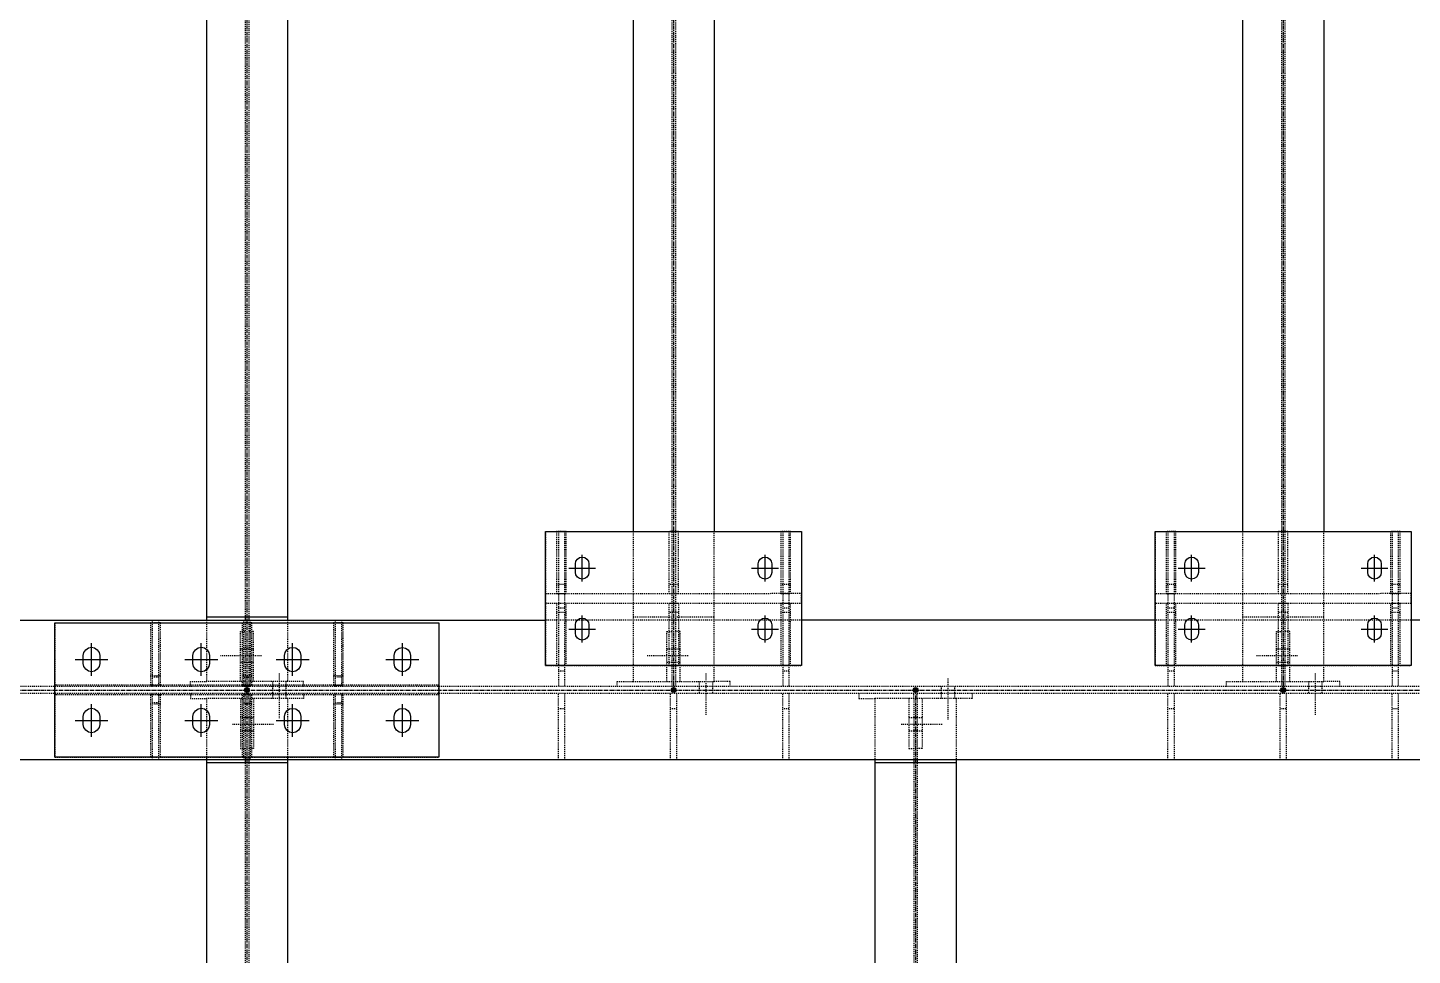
# Model space of a CAD drawing. Header units: millimetres. Extents: x 2102 to 20742, y 12631 to 26594.
# Drawn here: x 13775 to 16047, y 16086 to 17607 of the extents above; entities that cross this region are included whole.
import ezdxf

# ---------------------------------------------------------------- set-up
doc = ezdxf.new("R2010")
doc.units = ezdxf.units.MM
doc.linetypes.add('CENTER', pattern=[12.7, 7.9375, -1.5875, 1.5875, -1.5875])
doc.linetypes.add('DXK_LINE_DOT2', pattern=[3.9198, 1.9599, -1.9599])
for name, color, linetype in [('1', 7, 'Continuous'), ('2', 7, 'Continuous'), ('4', 7, 'Continuous')]:
    doc.layers.add(name, color=color, linetype=linetype)

# ---------------------------------------------------------------- blocks, each defined once
blk = doc.blocks.new('Part-116860372-116563 - 114867')
at = {"layer": '1', "color": 6, "linetype": 'DXK_LINE_DOT2'}
for p, q in [((17591.8, 15518.4), (17066.8, 15518.3)), ((17066.8, 15498.3), (17066.8, 15518.3)), ((17591.8, 15498.4), (17591.8, 15518.4)), ((17591.8, 15498.4), (17066.8, 15498.3))]:
    blk.add_line(p, q, dxfattribs=at)
blk = doc.blocks.new('Part-116860372-116571 - 114867')
at = {"layer": '1', "color": 6, "linetype": 'DXK_LINE_DOT2'}
for p, q in [((17569.3, 15498.4), (17549.3, 15498.4)), ((17549.3, 15498.4), (17549.3, 15370.8)), ((17569.3, 15479.6), (17549.3, 15479.6)), ((17569.3, 15370.8), (17569.3, 15498.4)), ((17549.3, 15370.8), (17569.3, 15370.8))]:
    blk.add_line(p, q, dxfattribs=at)
blk = doc.blocks.new('Part-116860372-116603 - 114867')
at = {"layer": '1', "color": 6, "linetype": 'DXK_LINE_DOT2'}
for p, q in [((17553.1, 15645.9), (17553.1, 15328.3)), ((17553.1, 15645.9), (17565.6, 15645.9)), ((17553.1, 15645.8), (17565.6, 15645.8)), ((17565.6, 15645.9), (17565.6, 15328.3)), ((17565.6, 15489), (17553.1, 15489)), ((17565.6, 15359.5), (17553.1, 15359.5))]:
    blk.add_line(p, q, dxfattribs=at)
blk = doc.blocks.new('Part-116860372-150333 - 114867')
at = {"layer": '1', "color": 6, "linetype": 'DXK_LINE_DOT2'}
for p, q in [((16635.7, 15328.3), (16635.7, 15464)), ((16635.7, 15464), (16648.2, 15464)), ((16648.2, 15464), (16648.2, 15328.3)), ((16648.2, 15347), (16635.7, 15347))]:
    blk.add_line(p, q, dxfattribs=at)
blk = doc.blocks.new('Part-116860372-114981 - 114867')
at = {"layer": '1', "color": 6, "linetype": 'DXK_LINE_DOT2'}
for p, q in [((17591.8, 15464), (17066.8, 15464)), ((18841.8, 15464), (18316.8, 15464)), ((20025.6, 15328.3), (9338.1, 15328.3)), ((20025.6, 15313.4), (9338.1, 15313.4)), ((20184.3, 15177.7), (14135.7, 15177.7))]:
    blk.add_line(p, q, dxfattribs=at)
at = {"layer": '2', "color": 2, "linetype": 'Continuous'}
for p, q in [((9338.1, 15464), (17066.8, 15464)), ((18316.8, 15464), (17591.8, 15464)), ((20025.6, 15464), (18841.8, 15464)), ((20044.3, 15177.7), (9338.1, 15177.7))]:
    blk.add_line(p, q, dxfattribs=at)
at = {"layer": '4', "color": 4, "linetype": 'CENTER'}
blk.add_line((9338.1, 15320.8), (20200.6, 15320.8), dxfattribs=at)
blk = doc.blocks.new('Bolt-116860372-115288 - 114867')
at = {"layer": '1', "color": 1, "linetype": 'DXK_LINE_DOT2'}
for p, q in [((17891.6, 15344.5), (17891.6, 15259.5)), ((17877.9, 15328.3), (17877.9, 15313.4)), ((17877.9, 15313.4), (17877.9, 15303.4)), ((17905.4, 15328.3), (17905.4, 15313.4)), ((17905.4, 15313.4), (17905.4, 15303.4))]:
    blk.add_line(p, q, dxfattribs=at)
blk = doc.blocks.new('Part-116860372-114987 - 114867')
at = {"layer": '4', "linetype": 'Continuous'}
blk.add_hatch(color=4, dxfattribs=at).paths.add_polyline_path([(16454.3, 15315.8, -1), (16454.3, 15325.8, -1)])
at = {"layer": '1', "color": 6, "linetype": 'DXK_LINE_DOT2'}
for p, q in [((16450.8, 18908.3), (16450.8, 15470.2)), ((16457.9, 18908.3), (16457.9, 15470.2)), ((16371.1, 15464), (16371.1, 15338.3)), ((16450.8, 15464), (16450.8, 15338.3)), ((16457.9, 15464), (16457.9, 15338.3)), ((16537.6, 15464), (16537.6, 15338.3)), ((16537.6, 15338.3), (16371.1, 15338.3))]:
    blk.add_line(p, q, dxfattribs=at)
at = {"layer": '2', "color": 2, "linetype": 'Continuous'}
for p, q in [((16371.1, 18914.6), (16371.1, 15464)), ((16537.6, 18914.6), (16537.6, 15464)), ((16537.6, 15470.2), (16371.1, 15470.2)), ((16450.8, 15470.2), (16450.8, 15464)), ((16457.9, 15470.2), (16457.9, 15464))]:
    blk.add_line(p, q, dxfattribs=at)
at = {"layer": '4', "color": 4, "linetype": 'CENTER'}
blk.add_line((16454.3, 19070.8), (16454.3, 15320.8), dxfattribs=at)
at = {"layer": '4', "color": 4, "linetype": 'Continuous'}
blk.add_circle((16454.3, 15320.8), 5, dxfattribs=at)
blk = doc.blocks.new('Part-116860372-114988 - 114867')
at = {"layer": '4', "linetype": 'Continuous'}
blk.add_hatch(color=4, dxfattribs=at).paths.add_polyline_path([(17329.3, 15315.8, -1), (17329.3, 15325.8, -1)])
at = {"layer": '1', "color": 6, "linetype": 'DXK_LINE_DOT2'}
for p, q in [((17325.8, 19054.6), (17325.8, 15338.3)), ((17332.9, 19054.6), (17332.9, 15338.3)), ((17246.1, 15645.8), (17246.1, 15338.3)), ((17412.6, 15338.3), (17412.6, 15645.8)), ((17412.6, 15470.2), (17246.1, 15470.2)), ((17246.1, 15338.3), (17412.6, 15338.3))]:
    blk.add_line(p, q, dxfattribs=at)
at = {"layer": '2', "color": 2, "linetype": 'Continuous'}
for p, q in [((17246.1, 18745.8), (17246.1, 15645.8)), ((17412.6, 18745.8), (17412.6, 15645.8))]:
    blk.add_line(p, q, dxfattribs=at)
at = {"layer": '4', "color": 4, "linetype": 'CENTER'}
blk.add_line((17329.3, 19070.8), (17329.3, 15320.8), dxfattribs=at)
at = {"layer": '4', "color": 4, "linetype": 'Continuous'}
blk.add_circle((17329.3, 15320.8), 5, dxfattribs=at)
blk = doc.blocks.new('Part-116860372-114989 - 114867')
at = {"layer": '4', "linetype": 'Continuous'}
blk.add_hatch(color=4, dxfattribs=at).paths.add_polyline_path([(18579.3, 15315.8, -1), (18579.3, 15325.8, -1)])
at = {"layer": '1', "color": 6, "linetype": 'DXK_LINE_DOT2'}
for p, q in [((18575.8, 19054.6), (18575.8, 15338.3)), ((18582.9, 19054.6), (18582.9, 15338.3)), ((18496.1, 15645.8), (18496.1, 15338.3)), ((18662.6, 15338.3), (18662.6, 15645.8)), ((18662.6, 15470.2), (18496.1, 15470.2)), ((18496.1, 15338.3), (18662.6, 15338.3))]:
    blk.add_line(p, q, dxfattribs=at)
at = {"layer": '2', "color": 2, "linetype": 'Continuous'}
for p, q in [((18496.1, 18745.8), (18496.1, 15645.8)), ((18662.6, 18745.8), (18662.6, 15645.8))]:
    blk.add_line(p, q, dxfattribs=at)
at = {"layer": '4', "color": 4, "linetype": 'CENTER'}
blk.add_line((18579.3, 19070.8), (18579.3, 15320.8), dxfattribs=at)
at = {"layer": '4', "color": 4, "linetype": 'Continuous'}
blk.add_circle((18579.3, 15320.8), 5, dxfattribs=at)
blk = doc.blocks.new('Part-116860372-114996 - 114867')
at = {"layer": '4', "linetype": 'Continuous'}
blk.add_hatch(color=4, dxfattribs=at).paths.add_polyline_path([(17825.6, 15315.8, -1), (17825.6, 15325.8, -1)])
at = {"layer": '1', "color": 6, "linetype": 'DXK_LINE_DOT2'}
for p, q in [((17742.3, 15303.4), (17742.3, 15177.7)), ((17908.8, 15303.4), (17742.3, 15303.4)), ((17822, 15303.4), (17822, 13817.3)), ((17829.1, 15303.4), (17829.1, 15177.7)), ((17908.8, 15303.4), (17908.8, 15177.7)), ((17829.1, 15171.5), (17829.1, 12695.8))]:
    blk.add_line(p, q, dxfattribs=at)
at = {"layer": '2', "color": 2, "linetype": 'Continuous'}
for p, q in [((17742.3, 15177.7), (17742.3, 12689.6)), ((17908.8, 15171.5), (17742.3, 15171.5)), ((17822, 15177.7), (17822, 15171.5)), ((17829.1, 15177.7), (17829.1, 15171.5)), ((17908.8, 15177.7), (17908.8, 12689.6))]:
    blk.add_line(p, q, dxfattribs=at)
at = {"layer": '4', "color": 4, "linetype": 'CENTER'}
blk.add_line((17825.6, 15320.8), (17825.6, 12570.8), dxfattribs=at)
at = {"layer": '4', "color": 4, "linetype": 'Continuous'}
blk.add_circle((17825.6, 15320.8), 5, dxfattribs=at)
blk = doc.blocks.new('Part-116860372-115018 - 114867')
at = {"layer": '4', "linetype": 'Continuous'}
blk.add_hatch(color=4, dxfattribs=at).paths.add_polyline_path([(16454.3, 15315.8, -1), (16454.3, 15325.8, -1)])
at = {"layer": '1', "color": 6, "linetype": 'DXK_LINE_DOT2'}
for p, q in [((16371.1, 15303.4), (16371.1, 15177.7)), ((16537.6, 15303.4), (16371.1, 15303.4)), ((16450.8, 15303.4), (16450.8, 15177.7)), ((16457.9, 15303.4), (16457.9, 15177.7)), ((16537.6, 15303.4), (16537.6, 15177.7)), ((16450.8, 15171.5), (16450.8, 12695.8)), ((16457.9, 15171.5), (16457.9, 12695.8))]:
    blk.add_line(p, q, dxfattribs=at)
at = {"layer": '2', "color": 2, "linetype": 'Continuous'}
for p, q in [((16371.1, 15177.7), (16371.1, 12689.6)), ((16537.6, 15171.5), (16371.1, 15171.5)), ((16450.8, 15177.7), (16450.8, 15171.5)), ((16457.9, 15177.7), (16457.9, 15171.5)), ((16537.6, 15177.7), (16537.6, 12689.6))]:
    blk.add_line(p, q, dxfattribs=at)
at = {"layer": '4', "color": 4, "linetype": 'CENTER'}
blk.add_line((16454.3, 15320.8), (16454.3, 12570.8), dxfattribs=at)
at = {"layer": '4', "color": 4, "linetype": 'Continuous'}
blk.add_circle((16454.3, 15320.8), 5, dxfattribs=at)
blk = doc.blocks.new('Bolt-116860372-115442 - 114867')
at = {"layer": '1', "color": 1, "linetype": 'DXK_LINE_DOT2'}
for p, q in [((18631.6, 15338.3), (18631.6, 15328.3)), ((18645.4, 15354.5), (18645.4, 15269.5)), ((18659.1, 15338.3), (18659.1, 15328.3)), ((18631.6, 15328.3), (18631.6, 15313.4)), ((18659.1, 15328.3), (18659.1, 15313.4))]:
    blk.add_line(p, q, dxfattribs=at)
blk = doc.blocks.new('Part-116860372-150334 - 114867')
at = {"layer": '1', "color": 6, "linetype": 'DXK_LINE_DOT2'}
for p, q in [((16635.7, 15177.7), (16635.7, 15313.4)), ((16648.2, 15313.4), (16648.2, 15177.7)), ((16648.2, 15294.6), (16635.7, 15294.6))]:
    blk.add_line(p, q, dxfattribs=at)
blk = doc.blocks.new('Part-116860372-115207 - 114867')
at = {"layer": '1', "color": 6, "linetype": 'DXK_LINE_DOT2'}
for p, q in [((17709.5, 15313.4), (17709.5, 15303.4)), ((17822, 15303.4), (17822, 15313.4)), ((17709.5, 15303.4), (17742.3, 15303.4)), ((17812, 15303.4), (17812, 15200.9)), ((17812, 15200.9), (17822, 15200.9))]:
    blk.add_line(p, q, dxfattribs=at)
blk = doc.blocks.new('Part-116860372-150330 - 114867')
at = {"layer": '1', "color": 6, "linetype": 'DXK_LINE_DOT2'}
for p, q in [((16260.7, 15328.3), (16260.7, 15464)), ((16260.7, 15464), (16273.2, 15464)), ((16273.2, 15464), (16273.2, 15328.3)), ((16273.2, 15347), (16260.7, 15347))]:
    blk.add_line(p, q, dxfattribs=at)
blk = doc.blocks.new('Part-116860372-115203 - 114867')
at = {"layer": '1', "color": 6, "linetype": 'DXK_LINE_DOT2'}
for p, q in [((16338.3, 15313.4), (16338.3, 15303.4)), ((16450.8, 15303.4), (16450.8, 15313.4)), ((16338.3, 15303.4), (16371.1, 15303.4)), ((16440.8, 15303.4), (16440.8, 15200.9)), ((16440.8, 15200.9), (16450.8, 15200.9))]:
    blk.add_line(p, q, dxfattribs=at)
blk = doc.blocks.new('Bolt-116860372-115281 - 114867')
at = {"layer": '1', "color": 1, "linetype": 'DXK_LINE_DOT2'}
for p, q in [((16506.6, 15338.3), (16506.6, 15328.3)), ((16520.4, 15354.5), (16520.4, 15263.3)), ((16534.1, 15338.3), (16534.1, 15328.3)), ((16506.6, 15328.3), (16506.6, 15313.4)), ((16506.6, 15313.4), (16506.6, 15303.4)), ((16534.1, 15328.3), (16534.1, 15313.4)), ((16534.1, 15313.4), (16534.1, 15303.4))]:
    blk.add_line(p, q, dxfattribs=at)
blk = doc.blocks.new('Part-116860372-116518 - 114867')
at = {"layer": '1', "color": 6, "linetype": 'DXK_LINE_DOT2'}
for p, q in [((16276.8, 15310.8), (16256.8, 15310.8)), ((16256.8, 15310.8), (16256.8, 15183.3)), ((16276.8, 15183.3), (16276.8, 15310.8)), ((16276.8, 15292.1), (16256.8, 15292.1)), ((16256.8, 15183.3), (16276.8, 15183.3))]:
    blk.add_line(p, q, dxfattribs=at)
blk = doc.blocks.new('Part-116860372-115273 - 114867')
at = {"layer": '1', "color": 6, "linetype": 'DXK_LINE_DOT2'}
for p, q in [((18592.9, 15440.8), (18582.9, 15440.8)), ((18592.9, 15338.3), (18592.9, 15440.8)), ((18582.9, 15338.3), (18582.9, 15328.3)), ((18695.4, 15338.3), (18662.6, 15338.3)), ((18695.4, 15328.3), (18695.4, 15338.3))]:
    blk.add_line(p, q, dxfattribs=at)
blk = doc.blocks.new('Part-116860372-115202 - 114867')
at = {"layer": '1', "color": 6, "linetype": 'DXK_LINE_DOT2'}
for p, q in [((16457.9, 15303.4), (16457.9, 15313.4)), ((16570.4, 15313.4), (16570.4, 15303.4)), ((16467.9, 15303.4), (16467.9, 15200.9)), ((16570.4, 15303.4), (16537.6, 15303.4)), ((16467.9, 15200.9), (16457.9, 15200.9))]:
    blk.add_line(p, q, dxfattribs=at)
blk = doc.blocks.new('Bolt-116860372-115204 - 114867')
at = {"layer": '1', "color": 1, "linetype": 'DXK_LINE_DOT2'}
for p, q in [((16424.5, 15250.9), (16509.5, 15250.9)), ((16440.8, 15264.6), (16450.8, 15264.6)), ((16450.8, 15264.6), (16457.9, 15264.6)), ((16457.9, 15264.6), (16467.9, 15264.6)), ((16440.8, 15237.1), (16450.8, 15237.1)), ((16450.8, 15237.1), (16457.9, 15237.1)), ((16457.9, 15237.1), (16467.9, 15237.1))]:
    blk.add_line(p, q, dxfattribs=at)
blk = doc.blocks.new('Part-116860372-115206 - 114867')
at = {"layer": '1', "color": 6, "linetype": 'DXK_LINE_DOT2'}
for p, q in [((17829.1, 15303.4), (17829.1, 15313.4)), ((17941.6, 15313.4), (17941.6, 15303.4)), ((17839.1, 15303.4), (17839.1, 15200.9)), ((17941.6, 15303.4), (17908.8, 15303.4)), ((17839.1, 15200.9), (17829.1, 15200.9))]:
    blk.add_line(p, q, dxfattribs=at)
blk = doc.blocks.new('Bolt-116860372-115208 - 114867')
at = {"layer": '1', "color": 1, "linetype": 'DXK_LINE_DOT2'}
for p, q in [((17795.8, 15250.9), (17880.8, 15250.9)), ((17812, 15264.6), (17822, 15264.6)), ((17822, 15264.6), (17829.1, 15264.6)), ((17829.1, 15264.6), (17839.1, 15264.6)), ((17812, 15237.1), (17822, 15237.1)), ((17822, 15237.1), (17829.1, 15237.1)), ((17829.1, 15237.1), (17839.1, 15237.1))]:
    blk.add_line(p, q, dxfattribs=at)
blk = doc.blocks.new('Part-116860372-116567 - 114867')
at = {"layer": '1', "color": 6, "linetype": 'DXK_LINE_DOT2'}
for p, q in [((17109.3, 15498.3), (17089.3, 15498.3)), ((17089.3, 15498.3), (17089.3, 15370.8)), ((17109.3, 15479.6), (17089.3, 15479.6)), ((17109.3, 15370.8), (17109.3, 15498.3)), ((17089.3, 15370.8), (17109.3, 15370.8))]:
    blk.add_line(p, q, dxfattribs=at)
blk = doc.blocks.new('Part-116860372-116575 - 114867')
at = {"layer": '1', "color": 6, "linetype": 'DXK_LINE_DOT2'}
for p, q in [((18339.3, 15645.8), (18339.3, 15518.4)), ((18359.3, 15645.8), (18339.3, 15645.8)), ((18359.3, 15518.4), (18359.3, 15645.8)), ((18359.3, 15537.1), (18339.3, 15537.1)), ((18339.3, 15518.4), (18359.3, 15518.4))]:
    blk.add_line(p, q, dxfattribs=at)
blk = doc.blocks.new('Part-116860372-116569 - 114867')
at = {"layer": '1', "color": 6, "linetype": 'DXK_LINE_DOT2'}
for p, q in [((17339.3, 15498.3), (17319.3, 15498.3)), ((17319.3, 15498.3), (17319.3, 15370.8)), ((17339.3, 15479.6), (17319.3, 15479.6)), ((17339.3, 15498.3), (17339.3, 15370.8))]:
    blk.add_line(p, q, dxfattribs=at)
at = {"layer": '2', "color": 2, "linetype": 'Continuous'}
for p, q in [((17319.3, 15370.8), (17319.3, 15370.8)), ((17319.3, 15370.8), (17339.3, 15370.8)), ((17339.3, 15370.8), (17339.3, 15370.8))]:
    blk.add_line(p, q, dxfattribs=at)
blk = doc.blocks.new('Part-116860372-115264 - 114867')
at = {"layer": '1', "color": 6, "linetype": 'DXK_LINE_DOT2'}
for p, q in [((16440.8, 15338.3), (16440.8, 15440.8)), ((16440.8, 15440.8), (16450.8, 15440.8)), ((16338.3, 15328.3), (16338.3, 15338.3)), ((16338.3, 15338.3), (16371.1, 15338.3)), ((16450.8, 15338.3), (16450.8, 15328.3))]:
    blk.add_line(p, q, dxfattribs=at)
blk = doc.blocks.new('Part-116860372-115265 - 114867')
at = {"layer": '1', "color": 6, "linetype": 'DXK_LINE_DOT2'}
for p, q in [((16467.9, 15440.8), (16457.9, 15440.8)), ((16467.9, 15338.3), (16467.9, 15440.8)), ((16457.9, 15338.3), (16457.9, 15328.3)), ((16570.4, 15338.3), (16537.6, 15338.3)), ((16570.4, 15328.3), (16570.4, 15338.3))]:
    blk.add_line(p, q, dxfattribs=at)
blk = doc.blocks.new('Bolt-116860372-115266 - 114867')
at = {"layer": '1', "color": 1, "linetype": 'DXK_LINE_DOT2'}
for p, q in [((16484.1, 15390.8), (16399.1, 15390.8)), ((16450.8, 15404.5), (16440.8, 15404.5)), ((16457.9, 15404.5), (16450.8, 15404.5)), ((16467.9, 15404.5), (16457.9, 15404.5)), ((16450.8, 15377), (16440.8, 15377)), ((16457.9, 15377), (16450.8, 15377)), ((16467.9, 15377), (16457.9, 15377))]:
    blk.add_line(p, q, dxfattribs=at)
blk = doc.blocks.new('Part-116860372-115268 - 114867')
at = {"layer": '1', "color": 6, "linetype": 'DXK_LINE_DOT2'}
for p, q in [((17315.8, 15338.3), (17315.8, 15440.8)), ((17315.8, 15440.8), (17325.8, 15440.8)), ((17213.3, 15328.3), (17213.3, 15338.3)), ((17213.3, 15338.3), (17246.1, 15338.3)), ((17325.8, 15338.3), (17325.8, 15328.3))]:
    blk.add_line(p, q, dxfattribs=at)
blk = doc.blocks.new('Part-116860372-115269 - 114867')
at = {"layer": '1', "color": 6, "linetype": 'DXK_LINE_DOT2'}
for p, q in [((17342.9, 15440.8), (17332.9, 15440.8)), ((17342.9, 15338.3), (17342.9, 15440.8)), ((17332.9, 15338.3), (17332.9, 15328.3)), ((17445.4, 15338.3), (17412.6, 15338.3)), ((17445.4, 15328.3), (17445.4, 15338.3))]:
    blk.add_line(p, q, dxfattribs=at)
blk = doc.blocks.new('Bolt-116860372-115270 - 114867')
at = {"layer": '1', "color": 1, "linetype": 'DXK_LINE_DOT2'}
for p, q in [((17359.1, 15390.8), (17274.1, 15390.8)), ((17325.8, 15404.5), (17315.8, 15404.5)), ((17332.9, 15404.5), (17325.8, 15404.5)), ((17342.9, 15404.5), (17332.9, 15404.5)), ((17325.8, 15377), (17315.8, 15377)), ((17332.9, 15377), (17325.8, 15377)), ((17342.9, 15377), (17332.9, 15377))]:
    blk.add_line(p, q, dxfattribs=at)
blk = doc.blocks.new('Part-116860372-115272 - 114867')
at = {"layer": '1', "color": 6, "linetype": 'DXK_LINE_DOT2'}
for p, q in [((18565.8, 15338.3), (18565.8, 15440.8)), ((18565.8, 15440.8), (18575.8, 15440.8)), ((18463.3, 15328.3), (18463.3, 15338.3)), ((18463.3, 15338.3), (18496.1, 15338.3)), ((18575.8, 15338.3), (18575.8, 15328.3))]:
    blk.add_line(p, q, dxfattribs=at)
blk = doc.blocks.new('Bolt-116860372-115274 - 114867')
at = {"layer": '1', "color": 1, "linetype": 'DXK_LINE_DOT2'}
for p, q in [((18609.1, 15390.8), (18524.1, 15390.8)), ((18575.8, 15404.5), (18565.8, 15404.5)), ((18582.9, 15404.5), (18575.8, 15404.5)), ((18592.9, 15404.5), (18582.9, 15404.5)), ((18575.8, 15377), (18565.8, 15377)), ((18582.9, 15377), (18575.8, 15377)), ((18592.9, 15377), (18582.9, 15377))]:
    blk.add_line(p, q, dxfattribs=at)
blk = doc.blocks.new('Part-116860372-116516 - 114867')
at = {"layer": '1', "color": 6, "linetype": 'DXK_LINE_DOT2'}
for p, q in [((16256.8, 15458.3), (16256.8, 15330.8)), ((16276.8, 15458.3), (16256.8, 15458.3)), ((16276.8, 15330.8), (16276.8, 15458.3)), ((16276.8, 15349.6), (16256.8, 15349.6)), ((16256.8, 15330.8), (16276.8, 15330.8))]:
    blk.add_line(p, q, dxfattribs=at)
blk = doc.blocks.new('Bolt-116860372-116582 - 114867')
at = {"layer": '2', "color": 1, "linetype": 'Continuous'}
for p, q in [((18382.1, 15589.3), (18386.6, 15592.3)), ((18386.6, 15592.3), (18391.8, 15593.3)), ((18391.8, 15543.3), (18391.8, 15598.3)), ((18391.8, 15593.3), (18391.8, 15593.3)), ((18391.8, 15593.3), (18397.1, 15592.3)), ((18397.1, 15592.3), (18401.6, 15589.3)), ((18757.1, 15589.3), (18761.6, 15592.2)), ((18761.6, 15592.2), (18766.8, 15593.3)), ((18766.8, 15543.3), (18766.8, 15598.3)), ((18766.8, 15593.3), (18766.8, 15593.3)), ((18766.8, 15593.3), (18772.1, 15592.2)), ((18772.1, 15592.2), (18776.6, 15589.3)), ((18364.3, 15570.8), (18419.3, 15570.8)), ((18378.1, 15579.6), (18379.1, 15584.8)), ((18378.1, 15562.1), (18378.1, 15579.6)), ((18379.1, 15556.8), (18378.1, 15562.1)), ((18379.1, 15584.8), (18382.1, 15589.3)), ((18401.6, 15589.3), (18404.5, 15584.8)), ((18404.5, 15584.8), (18405.6, 15579.6)), ((18405.6, 15562.1), (18404.5, 15556.8)), ((18405.6, 15579.6), (18405.6, 15562.1)), ((18739.3, 15570.8), (18794.3, 15570.8)), ((18753.1, 15579.5), (18754.1, 15584.8)), ((18753.1, 15562), (18753.1, 15579.5)), ((18754.1, 15556.8), (18753.1, 15562)), ((18754.1, 15584.8), (18757.1, 15589.3)), ((18776.6, 15589.3), (18779.5, 15584.8)), ((18779.5, 15584.8), (18780.6, 15579.5)), ((18780.6, 15562), (18779.5, 15556.8)), ((18780.6, 15579.5), (18780.6, 15562)), ((18382.1, 15552.4), (18379.1, 15556.8)), ((18386.6, 15549.4), (18382.1, 15552.4)), ((18391.8, 15548.3), (18386.6, 15549.4)), ((18397.1, 15549.4), (18391.8, 15548.3)), ((18391.8, 15548.3), (18391.8, 15548.3)), ((18401.6, 15552.3), (18397.1, 15549.4)), ((18404.5, 15556.8), (18401.6, 15552.3)), ((18757.1, 15552.3), (18754.1, 15556.8)), ((18761.6, 15549.3), (18757.1, 15552.3)), ((18766.8, 15548.3), (18761.6, 15549.3)), ((18772.1, 15549.3), (18766.8, 15548.3)), ((18766.8, 15548.3), (18766.8, 15548.3)), ((18776.6, 15552.3), (18772.1, 15549.3)), ((18779.5, 15556.8), (18776.6, 15552.3)), ((18378.1, 15454.6), (18379.1, 15459.8)), ((18378.1, 15437.1), (18378.1, 15454.6)), ((18379.1, 15459.8), (18382.1, 15464.3)), ((18382.1, 15464.3), (18386.6, 15467.3)), ((18386.6, 15467.3), (18391.8, 15468.3)), ((18391.8, 15418.3), (18391.8, 15473.3)), ((18391.8, 15468.3), (18391.8, 15468.3)), ((18391.8, 15468.3), (18397.1, 15467.3)), ((18397.1, 15467.3), (18401.5, 15464.3)), ((18401.5, 15464.3), (18404.5, 15459.8)), ((18404.5, 15459.8), (18405.6, 15454.6)), ((18405.6, 15454.6), (18405.6, 15437.1)), ((18753.1, 15454.5), (18754.1, 15459.8)), ((18753.1, 15437), (18753.1, 15454.5)), ((18754.1, 15459.8), (18757.1, 15464.3)), ((18757.1, 15464.3), (18761.6, 15467.2)), ((18761.6, 15467.2), (18766.8, 15468.3)), ((18766.8, 15418.3), (18766.8, 15473.3)), ((18766.8, 15468.3), (18766.8, 15468.3)), ((18766.8, 15468.3), (18772.1, 15467.2)), ((18772.1, 15467.2), (18776.5, 15464.3)), ((18776.5, 15464.3), (18779.5, 15459.8)), ((18779.5, 15459.8), (18780.6, 15454.5)), ((18780.6, 15454.5), (18780.6, 15437)), ((18364.3, 15445.8), (18419.3, 15445.8)), ((18379.1, 15431.8), (18378.1, 15437.1)), ((18382.1, 15427.4), (18379.1, 15431.8)), ((18386.6, 15424.4), (18382.1, 15427.4)), ((18391.8, 15423.3), (18386.6, 15424.4)), ((18397.1, 15424.4), (18391.8, 15423.3)), ((18391.8, 15423.3), (18391.8, 15423.3)), ((18401.5, 15427.3), (18397.1, 15424.4)), ((18404.5, 15431.8), (18401.5, 15427.3)), ((18405.6, 15437.1), (18404.5, 15431.8)), ((18739.3, 15445.8), (18794.3, 15445.8)), ((18754.1, 15431.8), (18753.1, 15437)), ((18757.1, 15427.3), (18754.1, 15431.8)), ((18761.6, 15424.3), (18757.1, 15427.3)), ((18766.8, 15423.3), (18761.6, 15424.3)), ((18772.1, 15424.3), (18766.8, 15423.3)), ((18766.8, 15423.3), (18766.8, 15423.3)), ((18776.5, 15427.3), (18772.1, 15424.3)), ((18779.5, 15431.8), (18776.5, 15427.3)), ((18780.6, 15437), (18779.5, 15431.8))]:
    blk.add_line(p, q, dxfattribs=at)
blk = doc.blocks.new('Part-116860372-116580 - 114867')
at = {"layer": '1', "color": 6, "linetype": 'DXK_LINE_DOT2'}
for p, q in [((18799.3, 15645.9), (18799.3, 15518.4)), ((18819.3, 15645.9), (18799.3, 15645.9)), ((18819.3, 15518.4), (18819.3, 15645.9)), ((18819.3, 15537.2), (18799.3, 15537.2)), ((18799.3, 15518.4), (18819.3, 15518.4))]:
    blk.add_line(p, q, dxfattribs=at)
blk = doc.blocks.new('Part-116860372-116566 - 114867')
at = {"layer": '1', "color": 6, "linetype": 'DXK_LINE_DOT2'}
for p, q in [((17066.8, 15645.8), (17591.8, 15645.9)), ((17066.8, 15645.8), (17066.8, 15370.8)), ((17591.8, 15645.9), (17591.8, 15370.9)), ((17066.8, 15370.8), (17591.8, 15370.9))]:
    blk.add_line(p, q, dxfattribs=at)
blk = doc.blocks.new('Part-116860372-116564 - 114867')
at = {"layer": '2', "color": 2, "linetype": 'Continuous'}
for p, q in [((17066.8, 15645.8), (17591.8, 15645.9)), ((17066.8, 15370.8), (17066.8, 15645.8)), ((17591.8, 15645.9), (17591.8, 15370.9)), ((17591.8, 15370.9), (17066.8, 15370.8))]:
    blk.add_line(p, q, dxfattribs=at)
blk = doc.blocks.new('Part-116860372-116574 - 114867')
at = {"layer": '2', "color": 2, "linetype": 'Continuous'}
for p, q in [((18316.8, 15645.8), (18841.8, 15645.9)), ((18316.8, 15370.8), (18316.8, 15645.8)), ((18841.8, 15645.9), (18841.8, 15370.9)), ((18841.8, 15370.9), (18316.8, 15370.8))]:
    blk.add_line(p, q, dxfattribs=at)
blk = doc.blocks.new('Part-116860372-116606 - 114867')
at = {"layer": '1', "color": 6, "linetype": 'DXK_LINE_DOT2'}
for p, q in [((17093.1, 15645.8), (17093.1, 15328.3)), ((17105.6, 15645.8), (17093.1, 15645.8)), ((17105.6, 15645.8), (17105.6, 15328.3)), ((17105.6, 15489), (17093.1, 15489)), ((17105.6, 15359.5), (17093.1, 15359.5))]:
    blk.add_line(p, q, dxfattribs=at)
blk = doc.blocks.new('Bolt-116860372-115441 - 114867')
at = {"layer": '1', "color": 1, "linetype": 'DXK_LINE_DOT2'}
for p, q in [((17381.6, 15338.3), (17381.6, 15328.3)), ((17395.4, 15354.5), (17395.4, 15269.5)), ((17409.1, 15338.3), (17409.1, 15328.3)), ((17381.6, 15328.3), (17381.6, 15313.4)), ((17409.1, 15328.3), (17409.1, 15313.4))]:
    blk.add_line(p, q, dxfattribs=at)
blk = doc.blocks.new('Part-116860372-116620 - 114867')
at = {"layer": '1', "color": 6, "linetype": 'DXK_LINE_DOT2'}
for p, q in [((18573.1, 15177.7), (18573.1, 15313.4)), ((18585.6, 15313.4), (18585.6, 15177.7)), ((18585.6, 15282.1), (18573.1, 15282.1))]:
    blk.add_line(p, q, dxfattribs=at)
blk = doc.blocks.new('Part-116860372-116568 - 114867')
at = {"layer": '1', "color": 6, "linetype": 'DXK_LINE_DOT2'}
for p, q in [((17319.3, 15645.8), (17319.3, 15518.4)), ((17339.3, 15645.8), (17319.3, 15645.8)), ((17339.3, 15518.4), (17339.3, 15645.8)), ((17339.3, 15537.1), (17319.3, 15537.1)), ((17319.3, 15518.4), (17339.3, 15518.4))]:
    blk.add_line(p, q, dxfattribs=at)
blk = doc.blocks.new('Bolt-116860372-116572 - 114867')
at = {"layer": '2', "color": 1, "linetype": 'Continuous'}
for p, q in [((17132.1, 15589.3), (17136.6, 15592.3)), ((17136.6, 15592.3), (17141.8, 15593.3)), ((17141.8, 15543.3), (17141.8, 15598.3)), ((17141.8, 15593.3), (17141.8, 15593.3)), ((17141.8, 15593.3), (17147.1, 15592.3)), ((17147.1, 15592.3), (17151.6, 15589.3)), ((17507.1, 15589.3), (17511.6, 15592.2)), ((17511.6, 15592.2), (17516.8, 15593.3)), ((17516.8, 15543.3), (17516.8, 15598.3)), ((17516.8, 15593.3), (17516.8, 15593.3)), ((17516.8, 15593.3), (17522.1, 15592.2)), ((17522.1, 15592.2), (17526.6, 15589.3)), ((17114.3, 15570.8), (17169.3, 15570.8)), ((17128.1, 15579.6), (17129.1, 15584.8)), ((17128.1, 15562.1), (17128.1, 15579.6)), ((17129.1, 15556.8), (17128.1, 15562.1)), ((17129.1, 15584.8), (17132.1, 15589.3)), ((17151.6, 15589.3), (17154.5, 15584.8)), ((17154.5, 15584.8), (17155.6, 15579.6)), ((17155.6, 15562.1), (17154.5, 15556.8)), ((17155.6, 15579.6), (17155.6, 15562.1)), ((17489.3, 15570.8), (17544.3, 15570.8)), ((17503.1, 15579.5), (17504.1, 15584.8)), ((17503.1, 15562), (17503.1, 15579.5)), ((17504.1, 15556.8), (17503.1, 15562)), ((17504.1, 15584.8), (17507.1, 15589.3)), ((17526.6, 15589.3), (17529.5, 15584.8)), ((17529.5, 15584.8), (17530.6, 15579.5)), ((17530.6, 15562), (17529.5, 15556.8)), ((17530.6, 15579.5), (17530.6, 15562)), ((17132.1, 15552.4), (17129.1, 15556.8)), ((17136.6, 15549.4), (17132.1, 15552.4)), ((17141.8, 15548.3), (17136.6, 15549.4)), ((17147.1, 15549.4), (17141.8, 15548.3)), ((17141.8, 15548.3), (17141.8, 15548.3)), ((17151.6, 15552.3), (17147.1, 15549.4)), ((17154.5, 15556.8), (17151.6, 15552.3)), ((17507.1, 15552.3), (17504.1, 15556.8)), ((17511.6, 15549.3), (17507.1, 15552.3)), ((17516.8, 15548.3), (17511.6, 15549.3)), ((17522.1, 15549.3), (17516.8, 15548.3)), ((17516.8, 15548.3), (17516.8, 15548.3)), ((17526.6, 15552.3), (17522.1, 15549.3)), ((17529.5, 15556.8), (17526.6, 15552.3)), ((17128.1, 15454.6), (17129.1, 15459.8)), ((17128.1, 15437.1), (17128.1, 15454.6)), ((17129.1, 15459.8), (17132.1, 15464.3)), ((17132.1, 15464.3), (17136.6, 15467.3)), ((17136.6, 15467.3), (17141.8, 15468.3)), ((17141.8, 15418.3), (17141.8, 15473.3)), ((17141.8, 15468.3), (17141.8, 15468.3)), ((17141.8, 15468.3), (17147.1, 15467.3)), ((17147.1, 15467.3), (17151.5, 15464.3)), ((17151.5, 15464.3), (17154.5, 15459.8)), ((17154.5, 15459.8), (17155.6, 15454.6)), ((17155.6, 15454.6), (17155.6, 15437.1)), ((17503.1, 15454.5), (17504.1, 15459.8)), ((17503.1, 15437), (17503.1, 15454.5)), ((17504.1, 15459.8), (17507.1, 15464.3)), ((17507.1, 15464.3), (17511.6, 15467.2)), ((17511.6, 15467.2), (17516.8, 15468.3)), ((17516.8, 15418.3), (17516.8, 15473.3)), ((17516.8, 15468.3), (17516.8, 15468.3)), ((17516.8, 15468.3), (17522.1, 15467.2)), ((17522.1, 15467.2), (17526.5, 15464.3)), ((17526.5, 15464.3), (17529.5, 15459.8)), ((17529.5, 15459.8), (17530.6, 15454.5)), ((17530.6, 15454.5), (17530.6, 15437)), ((17114.3, 15445.8), (17169.3, 15445.8)), ((17129.1, 15431.8), (17128.1, 15437.1)), ((17132.1, 15427.4), (17129.1, 15431.8)), ((17136.6, 15424.4), (17132.1, 15427.4)), ((17141.8, 15423.3), (17136.6, 15424.4)), ((17147.1, 15424.4), (17141.8, 15423.3)), ((17141.8, 15423.3), (17141.8, 15423.3)), ((17151.5, 15427.3), (17147.1, 15424.4)), ((17154.5, 15431.8), (17151.5, 15427.3)), ((17155.6, 15437.1), (17154.5, 15431.8)), ((17489.3, 15445.8), (17544.3, 15445.8)), ((17504.1, 15431.8), (17503.1, 15437)), ((17507.1, 15427.3), (17504.1, 15431.8)), ((17511.6, 15424.3), (17507.1, 15427.3)), ((17516.8, 15423.3), (17511.6, 15424.3)), ((17522.1, 15424.3), (17516.8, 15423.3)), ((17516.8, 15423.3), (17516.8, 15423.3)), ((17526.5, 15427.3), (17522.1, 15424.3)), ((17529.5, 15431.8), (17526.5, 15427.3)), ((17530.6, 15437), (17529.5, 15431.8))]:
    blk.add_line(p, q, dxfattribs=at)
blk = doc.blocks.new('Part-116860372-150335 - 114867')
at = {"layer": '1', "color": 6, "linetype": 'DXK_LINE_DOT2'}
for p, q in [((16448.2, 15177.7), (16448.2, 15313.4)), ((16448.2, 15313.4), (16460.7, 15313.4)), ((16460.7, 15313.4), (16460.7, 15177.7)), ((16448.2, 15294.6), (16460.7, 15294.6)), ((16460.7, 15177.7), (16448.2, 15177.7))]:
    blk.add_line(p, q, dxfattribs=at)
blk = doc.blocks.new('Part-116860372-116577 - 114867')
at = {"layer": '1', "color": 6, "linetype": 'DXK_LINE_DOT2'}
for p, q in [((18359.3, 15498.3), (18339.3, 15498.3)), ((18339.3, 15498.3), (18339.3, 15370.8)), ((18359.3, 15479.6), (18339.3, 15479.6)), ((18359.3, 15370.8), (18359.3, 15498.3)), ((18339.3, 15370.8), (18359.3, 15370.8))]:
    blk.add_line(p, q, dxfattribs=at)
blk = doc.blocks.new('Part-116860372-116581 - 114867')
at = {"layer": '1', "color": 6, "linetype": 'DXK_LINE_DOT2'}
for p, q in [((18819.3, 15498.4), (18799.3, 15498.4)), ((18799.3, 15498.4), (18799.3, 15370.8)), ((18819.3, 15479.6), (18799.3, 15479.6)), ((18819.3, 15370.8), (18819.3, 15498.4)), ((18799.3, 15370.8), (18819.3, 15370.8))]:
    blk.add_line(p, q, dxfattribs=at)
blk = doc.blocks.new('Part-116860372-116565 - 114867')
at = {"layer": '1', "color": 6, "linetype": 'DXK_LINE_DOT2'}
for p, q in [((17089.3, 15645.8), (17089.3, 15518.4)), ((17109.3, 15645.8), (17089.3, 15645.8)), ((17109.3, 15518.4), (17109.3, 15645.8)), ((17109.3, 15537.1), (17089.3, 15537.1)), ((17089.3, 15518.4), (17109.3, 15518.4))]:
    blk.add_line(p, q, dxfattribs=at)
blk = doc.blocks.new('Part-116860372-116573 - 114867')
at = {"layer": '1', "color": 6, "linetype": 'DXK_LINE_DOT2'}
for p, q in [((18841.8, 15518.4), (18316.8, 15518.3)), ((18316.8, 15498.3), (18316.8, 15518.3)), ((18841.8, 15498.4), (18841.8, 15518.4)), ((18841.8, 15498.4), (18316.8, 15498.3))]:
    blk.add_line(p, q, dxfattribs=at)
blk = doc.blocks.new('Part-116860372-116605 - 114867')
at = {"layer": '1', "color": 6, "linetype": 'DXK_LINE_DOT2'}
for p, q in [((17323.1, 15177.7), (17323.1, 15313.4)), ((17335.6, 15313.4), (17335.6, 15177.7)), ((17335.6, 15282.1), (17323.1, 15282.1))]:
    blk.add_line(p, q, dxfattribs=at)
blk = doc.blocks.new('Part-116860372-116514 - 114867')
at = {"layer": '1', "color": 6, "linetype": 'DXK_LINE_DOT2'}
for p, q in [((16848.1, 15330.9), (16060.6, 15330.8)), ((16060.6, 15310.8), (16060.6, 15330.8)), ((16848.1, 15310.9), (16060.6, 15310.8)), ((16848.1, 15310.9), (16848.1, 15330.9))]:
    blk.add_line(p, q, dxfattribs=at)
blk = doc.blocks.new('Part-116860372-116515 - 114867')
at = {"layer": '2', "color": 2, "linetype": 'Continuous'}
for p, q in [((16060.6, 15183.3), (16060.6, 15458.3)), ((16060.6, 15458.3), (16848.1, 15458.3)), ((16848.1, 15458.3), (16848.1, 15183.3)), ((16848.1, 15183.3), (16060.6, 15183.3))]:
    blk.add_line(p, q, dxfattribs=at)
blk = doc.blocks.new('Part-116860372-116517 - 114867')
at = {"layer": '1', "color": 6, "linetype": 'DXK_LINE_DOT2'}
for p, q in [((16060.6, 15458.3), (16060.6, 15183.3)), ((16060.6, 15458.3), (16848.1, 15458.3)), ((16848.1, 15458.3), (16848.1, 15183.3)), ((16060.6, 15183.3), (16848.1, 15183.3))]:
    blk.add_line(p, q, dxfattribs=at)
blk = doc.blocks.new('Part-116860372-116519 - 114867')
at = {"layer": '1', "color": 6, "linetype": 'DXK_LINE_DOT2'}
for p, q in [((16444.3, 15458.3), (16444.3, 15330.8)), ((16464.3, 15458.3), (16444.3, 15458.3)), ((16464.3, 15330.8), (16464.3, 15458.3)), ((16464.3, 15349.6), (16444.3, 15349.6)), ((16444.3, 15330.8), (16464.3, 15330.8))]:
    blk.add_line(p, q, dxfattribs=at)
blk = doc.blocks.new('Part-116860372-116520 - 114867')
at = {"layer": '1', "color": 6, "linetype": 'DXK_LINE_DOT2'}
for p, q in [((16464.3, 15310.8), (16444.3, 15310.8)), ((16444.3, 15310.8), (16444.3, 15183.3)), ((16464.3, 15183.3), (16464.3, 15310.8)), ((16464.3, 15292.1), (16444.3, 15292.1)), ((16444.3, 15183.3), (16464.3, 15183.3))]:
    blk.add_line(p, q, dxfattribs=at)
blk = doc.blocks.new('Part-116860372-116521 - 114867')
at = {"layer": '1', "color": 6, "linetype": 'DXK_LINE_DOT2'}
for p, q in [((16631.8, 15458.3), (16631.8, 15330.8)), ((16651.8, 15458.3), (16631.8, 15458.3)), ((16651.8, 15330.8), (16651.8, 15458.3)), ((16651.8, 15349.6), (16631.8, 15349.6)), ((16631.8, 15330.8), (16651.8, 15330.8))]:
    blk.add_line(p, q, dxfattribs=at)
blk = doc.blocks.new('Part-116860372-116522 - 114867')
at = {"layer": '1', "color": 6, "linetype": 'DXK_LINE_DOT2'}
for p, q in [((16651.8, 15310.8), (16631.8, 15310.8)), ((16631.8, 15310.8), (16631.8, 15183.3)), ((16651.8, 15183.3), (16651.8, 15310.8)), ((16651.8, 15292.1), (16631.8, 15292.1)), ((16631.8, 15183.3), (16651.8, 15183.3))]:
    blk.add_line(p, q, dxfattribs=at)
blk = doc.blocks.new('Bolt-116860372-116523 - 114867')
at = {"layer": '2', "color": 1, "linetype": 'Continuous'}
for p, q in [((16118.7, 15391.5), (16120, 15398)), ((16118.7, 15375.3), (16118.7, 15391.5)), ((16120, 15398), (16123.6, 15403.4)), ((16123.6, 15403.4), (16129.1, 15407.1)), ((16129.1, 15407.1), (16135.6, 15408.4)), ((16135.6, 15349.6), (16135.6, 15417.1)), ((16135.6, 15408.4), (16135.6, 15408.4)), ((16135.6, 15408.4), (16142, 15407.1)), ((16142, 15407.1), (16147.5, 15403.4)), ((16147.5, 15403.4), (16151.2, 15398)), ((16151.2, 15398), (16152.4, 15391.5)), ((16152.4, 15391.5), (16152.4, 15375.2)), ((16343.7, 15391.5), (16345, 15397.9)), ((16343.7, 15375.2), (16343.7, 15391.5)), ((16345, 15397.9), (16348.6, 15403.4)), ((16348.6, 15403.4), (16354.1, 15407.1)), ((16354.1, 15407.1), (16360.6, 15408.4)), ((16360.6, 15349.6), (16360.6, 15417.1)), ((16360.6, 15408.4), (16360.6, 15408.4)), ((16360.6, 15408.4), (16367, 15407.1)), ((16367, 15407.1), (16372.5, 15403.4)), ((16372.5, 15403.4), (16376.2, 15397.9)), ((16376.2, 15397.9), (16377.4, 15391.5)), ((16377.4, 15391.5), (16377.4, 15375.2)), ((16531.2, 15391.5), (16532.5, 15397.9)), ((16531.2, 15375.2), (16531.2, 15391.5)), ((16532.5, 15397.9), (16536.1, 15403.4)), ((16536.1, 15403.4), (16541.6, 15407.1)), ((16541.6, 15407.1), (16548.1, 15408.3)), ((16548.1, 15349.6), (16548.1, 15417.1)), ((16548.1, 15408.3), (16548.1, 15408.3)), ((16548.1, 15408.3), (16554.5, 15407.1)), ((16554.5, 15407.1), (16560, 15403.4)), ((16560, 15403.4), (16563.7, 15397.9)), ((16563.7, 15397.9), (16564.9, 15391.5)), ((16564.9, 15391.5), (16564.9, 15375.2)), ((16756.2, 15391.5), (16757.5, 15397.9)), ((16756.2, 15375.2), (16756.2, 15391.5)), ((16757.5, 15397.9), (16761.1, 15403.4)), ((16761.1, 15403.4), (16766.6, 15407)), ((16766.6, 15407), (16773.1, 15408.3)), ((16773.1, 15349.6), (16773.1, 15417.1)), ((16773.1, 15408.3), (16773.1, 15408.3)), ((16773.1, 15408.3), (16779.5, 15407)), ((16779.5, 15407), (16785, 15403.4)), ((16785, 15403.4), (16788.7, 15397.9)), ((16788.7, 15397.9), (16789.9, 15391.5)), ((16789.9, 15391.5), (16789.9, 15375.2)), ((16101.8, 15383.4), (16169.3, 15383.4)), ((16120, 15368.8), (16118.7, 15375.3)), ((16123.6, 15363.3), (16120, 15368.8)), ((16129.1, 15359.7), (16123.6, 15363.3)), ((16147.5, 15363.3), (16142, 15359.7)), ((16151.2, 15368.8), (16147.5, 15363.3)), ((16152.4, 15375.2), (16151.2, 15368.8)), ((16326.8, 15383.4), (16394.3, 15383.4)), ((16345, 15368.8), (16343.7, 15375.2)), ((16348.6, 15363.3), (16345, 15368.8)), ((16354.1, 15359.6), (16348.6, 15363.3)), ((16372.5, 15363.3), (16367, 15359.6)), ((16376.2, 15368.8), (16372.5, 15363.3)), ((16377.4, 15375.2), (16376.2, 15368.8)), ((16514.3, 15383.3), (16581.8, 15383.3)), ((16532.5, 15368.8), (16531.2, 15375.2)), ((16536.1, 15363.3), (16532.5, 15368.8)), ((16541.6, 15359.6), (16536.1, 15363.3)), ((16560, 15363.3), (16554.5, 15359.6)), ((16563.7, 15368.8), (16560, 15363.3)), ((16564.9, 15375.2), (16563.7, 15368.8)), ((16739.3, 15383.3), (16806.8, 15383.3)), ((16757.5, 15368.7), (16756.2, 15375.2)), ((16761.1, 15363.3), (16757.5, 15368.7)), ((16766.6, 15359.6), (16761.1, 15363.3)), ((16785, 15363.3), (16779.5, 15359.6)), ((16788.7, 15368.7), (16785, 15363.3)), ((16789.9, 15375.2), (16788.7, 15368.7)), ((16135.6, 15358.4), (16129.1, 15359.7)), ((16142, 15359.7), (16135.6, 15358.4)), ((16135.6, 15358.4), (16135.6, 15358.4)), ((16360.6, 15358.4), (16354.1, 15359.6)), ((16367, 15359.6), (16360.6, 15358.4)), ((16360.6, 15358.4), (16360.6, 15358.4)), ((16548.1, 15358.3), (16541.6, 15359.6)), ((16554.5, 15359.6), (16548.1, 15358.3)), ((16548.1, 15358.3), (16548.1, 15358.3)), ((16773.1, 15358.3), (16766.6, 15359.6)), ((16779.5, 15359.6), (16773.1, 15358.3)), ((16773.1, 15358.3), (16773.1, 15358.3)), ((16120, 15273), (16123.6, 15278.4)), ((16123.6, 15278.4), (16129.1, 15282.1)), ((16129.1, 15282.1), (16135.6, 15283.4)), ((16135.6, 15224.6), (16135.6, 15292.1)), ((16135.6, 15283.4), (16135.6, 15283.4)), ((16135.6, 15283.4), (16142, 15282.1)), ((16142, 15282.1), (16147.5, 15278.4)), ((16147.5, 15278.4), (16151.2, 15273)), ((16345, 15272.9), (16348.6, 15278.4)), ((16348.6, 15278.4), (16354.1, 15282.1)), ((16354.1, 15282.1), (16360.6, 15283.4)), ((16360.6, 15224.6), (16360.6, 15292.1)), ((16360.6, 15283.4), (16360.6, 15283.4)), ((16360.6, 15283.4), (16367, 15282.1)), ((16367, 15282.1), (16372.5, 15278.4)), ((16372.5, 15278.4), (16376.2, 15272.9)), ((16532.5, 15272.9), (16536.1, 15278.4)), ((16536.1, 15278.4), (16541.6, 15282.1)), ((16541.6, 15282.1), (16548.1, 15283.3)), ((16548.1, 15224.6), (16548.1, 15292.1)), ((16548.1, 15283.3), (16548.1, 15283.3)), ((16548.1, 15283.3), (16554.5, 15282.1)), ((16554.5, 15282.1), (16560, 15278.4)), ((16560, 15278.4), (16563.7, 15272.9)), ((16757.5, 15272.9), (16761.1, 15278.4)), ((16761.1, 15278.4), (16766.6, 15282)), ((16766.6, 15282), (16773.1, 15283.3)), ((16773.1, 15224.6), (16773.1, 15292.1)), ((16773.1, 15283.3), (16773.1, 15283.3)), ((16773.1, 15283.3), (16779.5, 15282)), ((16779.5, 15282), (16785, 15278.4)), ((16785, 15278.4), (16788.7, 15272.9)), ((16101.8, 15258.4), (16169.3, 15258.4)), ((16118.7, 15266.5), (16120, 15273)), ((16118.7, 15250.3), (16118.7, 15266.5)), ((16120, 15243.8), (16118.7, 15250.3)), ((16151.2, 15273), (16152.4, 15266.5)), ((16152.4, 15250.2), (16151.2, 15243.8)), ((16152.4, 15266.5), (16152.4, 15250.2)), ((16326.8, 15258.4), (16394.3, 15258.4)), ((16343.7, 15266.5), (16345, 15272.9)), ((16343.7, 15250.2), (16343.7, 15266.5)), ((16345, 15243.8), (16343.7, 15250.2)), ((16376.2, 15272.9), (16377.4, 15266.5)), ((16377.4, 15250.2), (16376.2, 15243.8)), ((16377.4, 15266.5), (16377.4, 15250.2)), ((16514.3, 15258.3), (16581.8, 15258.3)), ((16531.2, 15266.5), (16532.5, 15272.9)), ((16531.2, 15250.2), (16531.2, 15266.5)), ((16532.5, 15243.8), (16531.2, 15250.2)), ((16563.7, 15272.9), (16564.9, 15266.5)), ((16564.9, 15250.2), (16563.7, 15243.8)), ((16564.9, 15266.5), (16564.9, 15250.2)), ((16739.3, 15258.3), (16806.8, 15258.3)), ((16756.2, 15266.5), (16757.5, 15272.9)), ((16756.2, 15250.2), (16756.2, 15266.5)), ((16757.5, 15243.7), (16756.2, 15250.2)), ((16788.7, 15272.9), (16789.9, 15266.5)), ((16789.9, 15250.2), (16788.7, 15243.7)), ((16789.9, 15266.5), (16789.9, 15250.2)), ((16123.6, 15238.3), (16120, 15243.8)), ((16129.1, 15234.7), (16123.6, 15238.3)), ((16135.6, 15233.4), (16129.1, 15234.7)), ((16142, 15234.7), (16135.6, 15233.4)), ((16135.6, 15233.4), (16135.6, 15233.4)), ((16147.5, 15238.3), (16142, 15234.7)), ((16151.2, 15243.8), (16147.5, 15238.3)), ((16348.6, 15238.3), (16345, 15243.8)), ((16354.1, 15234.6), (16348.6, 15238.3)), ((16360.6, 15233.4), (16354.1, 15234.6)), ((16367, 15234.6), (16360.6, 15233.4)), ((16360.6, 15233.4), (16360.6, 15233.4)), ((16372.5, 15238.3), (16367, 15234.6)), ((16376.2, 15243.8), (16372.5, 15238.3)), ((16536.1, 15238.3), (16532.5, 15243.8)), ((16541.6, 15234.6), (16536.1, 15238.3)), ((16548.1, 15233.3), (16541.6, 15234.6)), ((16554.5, 15234.6), (16548.1, 15233.3)), ((16548.1, 15233.3), (16548.1, 15233.3)), ((16560, 15238.3), (16554.5, 15234.6)), ((16563.7, 15243.8), (16560, 15238.3)), ((16761.1, 15238.3), (16757.5, 15243.7)), ((16766.6, 15234.6), (16761.1, 15238.3)), ((16773.1, 15233.3), (16766.6, 15234.6)), ((16779.5, 15234.6), (16773.1, 15233.3)), ((16773.1, 15233.3), (16773.1, 15233.3)), ((16785, 15238.3), (16779.5, 15234.6)), ((16788.7, 15243.7), (16785, 15238.3))]:
    blk.add_line(p, q, dxfattribs=at)
blk = doc.blocks.new('Part-116860372-116570 - 114867')
at = {"layer": '1', "color": 6, "linetype": 'DXK_LINE_DOT2'}
for p, q in [((17549.3, 15645.9), (17549.3, 15518.4)), ((17569.3, 15645.9), (17549.3, 15645.9)), ((17569.3, 15518.4), (17569.3, 15645.9)), ((17569.3, 15537.2), (17549.3, 15537.2)), ((17549.3, 15518.4), (17569.3, 15518.4))]:
    blk.add_line(p, q, dxfattribs=at)
blk = doc.blocks.new('Part-116860372-116576 - 114867')
at = {"layer": '1', "color": 6, "linetype": 'DXK_LINE_DOT2'}
for p, q in [((18316.8, 15645.8), (18841.8, 15645.9)), ((18316.8, 15645.8), (18316.8, 15370.8)), ((18841.8, 15645.9), (18841.8, 15370.9)), ((18316.8, 15370.8), (18841.8, 15370.9))]:
    blk.add_line(p, q, dxfattribs=at)
blk = doc.blocks.new('Part-116860372-116578 - 114867')
at = {"layer": '1', "color": 6, "linetype": 'DXK_LINE_DOT2'}
for p, q in [((18569.3, 15645.8), (18569.3, 15518.4)), ((18589.3, 15645.8), (18569.3, 15645.8)), ((18589.3, 15518.4), (18589.3, 15645.8)), ((18589.3, 15537.1), (18569.3, 15537.1)), ((18569.3, 15518.4), (18589.3, 15518.4))]:
    blk.add_line(p, q, dxfattribs=at)
blk = doc.blocks.new('Part-116860372-116579 - 114867')
at = {"layer": '1', "color": 6, "linetype": 'DXK_LINE_DOT2'}
for p, q in [((18589.3, 15498.3), (18569.3, 15498.3)), ((18569.3, 15498.3), (18569.3, 15370.8)), ((18589.3, 15479.6), (18569.3, 15479.6)), ((18589.3, 15498.3), (18589.3, 15370.8))]:
    blk.add_line(p, q, dxfattribs=at)
at = {"layer": '2', "color": 2, "linetype": 'Continuous'}
for p, q in [((18569.3, 15370.8), (18569.3, 15370.8)), ((18569.3, 15370.8), (18589.3, 15370.8)), ((18589.3, 15370.8), (18589.3, 15370.8))]:
    blk.add_line(p, q, dxfattribs=at)
blk = doc.blocks.new('Part-116860372-116604 - 114867')
at = {"layer": '1', "color": 6, "linetype": 'DXK_LINE_DOT2'}
for p, q in [((17553.1, 15177.7), (17553.1, 15313.4)), ((17565.6, 15313.4), (17565.6, 15177.7)), ((17565.6, 15282.1), (17553.1, 15282.1))]:
    blk.add_line(p, q, dxfattribs=at)
blk = doc.blocks.new('Part-116860372-116607 - 114867')
at = {"layer": '1', "color": 6, "linetype": 'DXK_LINE_DOT2'}
for p, q in [((17093.1, 15177.7), (17093.1, 15313.4)), ((17105.6, 15313.4), (17105.6, 15177.7)), ((17105.6, 15282.1), (17093.1, 15282.1))]:
    blk.add_line(p, q, dxfattribs=at)
blk = doc.blocks.new('Part-116860372-116618 - 114867')
at = {"layer": '1', "color": 6, "linetype": 'DXK_LINE_DOT2'}
for p, q in [((18803.1, 15645.9), (18803.1, 15328.3)), ((18803.1, 15645.9), (18815.6, 15645.9)), ((18803.1, 15645.8), (18815.6, 15645.8)), ((18815.6, 15645.9), (18815.6, 15328.3)), ((18815.6, 15489), (18803.1, 15489)), ((18815.6, 15359.5), (18803.1, 15359.5))]:
    blk.add_line(p, q, dxfattribs=at)
blk = doc.blocks.new('Part-116860372-116619 - 114867')
at = {"layer": '1', "color": 6, "linetype": 'DXK_LINE_DOT2'}
for p, q in [((18803.1, 15177.7), (18803.1, 15313.4)), ((18815.6, 15313.4), (18815.6, 15177.7)), ((18815.6, 15282.1), (18803.1, 15282.1))]:
    blk.add_line(p, q, dxfattribs=at)
blk = doc.blocks.new('Part-116860372-116621 - 114867')
at = {"layer": '1', "color": 6, "linetype": 'DXK_LINE_DOT2'}
for p, q in [((18343.1, 15645.8), (18343.1, 15328.3)), ((18355.6, 15645.8), (18343.1, 15645.8)), ((18355.6, 15645.8), (18355.6, 15328.3)), ((18355.6, 15489), (18343.1, 15489)), ((18355.6, 15359.5), (18343.1, 15359.5))]:
    blk.add_line(p, q, dxfattribs=at)
blk = doc.blocks.new('Part-116860372-116622 - 114867')
at = {"layer": '1', "color": 6, "linetype": 'DXK_LINE_DOT2'}
for p, q in [((18343.1, 15177.7), (18343.1, 15313.4)), ((18355.6, 15313.4), (18355.6, 15177.7)), ((18355.6, 15282.1), (18343.1, 15282.1))]:
    blk.add_line(p, q, dxfattribs=at)
blk = doc.blocks.new('Part-116860372-150336 - 114867')
at = {"layer": '1', "color": 6, "linetype": 'DXK_LINE_DOT2'}
for p, q in [((16448.2, 15328.3), (16448.2, 15463.9)), ((16448.2, 15463.9), (16460.7, 15463.9)), ((16460.7, 15463.9), (16460.7, 15328.3)), ((16448.2, 15347), (16460.7, 15347)), ((16460.7, 15328.3), (16448.2, 15328.3))]:
    blk.add_line(p, q, dxfattribs=at)
blk = doc.blocks.new('Part-116860372-150331 - 114867')
at = {"layer": '1', "color": 6, "linetype": 'DXK_LINE_DOT2'}
for p, q in [((16260.7, 15177.7), (16260.7, 15313.4)), ((16273.2, 15313.4), (16273.2, 15177.7)), ((16273.2, 15294.6), (16260.7, 15294.6))]:
    blk.add_line(p, q, dxfattribs=at)

msp = doc.modelspace()

# ---------------------------------------------------------------- block references
at = {"xscale": 0.8, "yscale": 0.8, "zscale": 0.8}
for name in ['Part-116860372-114987 - 114867', 'Part-116860372-114988 - 114867', 'Part-116860372-114989 - 114867', 'Part-116860372-116566 - 114867', 'Part-116860372-116564 - 114867', 'Part-116860372-116565 - 114867', 'Part-116860372-116606 - 114867', 'Part-116860372-116568 - 114867', 'Part-116860372-116570 - 114867', 'Part-116860372-116603 - 114867', 'Part-116860372-116574 - 114867', 'Part-116860372-116576 - 114867', 'Part-116860372-116575 - 114867', 'Part-116860372-116621 - 114867', 'Part-116860372-116578 - 114867', 'Part-116860372-116580 - 114867', 'Part-116860372-116618 - 114867', 'Bolt-116860372-116572 - 114867', 'Bolt-116860372-116582 - 114867', 'Part-116860372-116563 - 114867', 'Part-116860372-116573 - 114867', 'Part-116860372-116567 - 114867', 'Part-116860372-116569 - 114867', 'Part-116860372-116571 - 114867', 'Part-116860372-116577 - 114867', 'Part-116860372-116579 - 114867', 'Part-116860372-116581 - 114867', 'Part-116860372-114981 - 114867', 'Part-116860372-116515 - 114867', 'Part-116860372-116517 - 114867', 'Part-116860372-116516 - 114867', 'Part-116860372-150330 - 114867', 'Part-116860372-116519 - 114867', 'Part-116860372-150336 - 114867', 'Part-116860372-116521 - 114867', 'Part-116860372-150333 - 114867', 'Part-116860372-115264 - 114867', 'Part-116860372-115265 - 114867', 'Part-116860372-115268 - 114867', 'Part-116860372-115269 - 114867', 'Part-116860372-115272 - 114867', 'Part-116860372-115273 - 114867', 'Bolt-116860372-116523 - 114867', 'Bolt-116860372-115266 - 114867', 'Bolt-116860372-115270 - 114867', 'Bolt-116860372-115274 - 114867', 'Bolt-116860372-115281 - 114867', 'Bolt-116860372-115441 - 114867', 'Bolt-116860372-115288 - 114867', 'Bolt-116860372-115442 - 114867', 'Part-116860372-116514 - 114867', 'Part-116860372-115018 - 114867', 'Part-116860372-114996 - 114867', 'Part-116860372-116518 - 114867', 'Part-116860372-150331 - 114867', 'Part-116860372-115203 - 114867', 'Part-116860372-116520 - 114867', 'Part-116860372-150335 - 114867', 'Part-116860372-115202 - 114867', 'Part-116860372-116522 - 114867', 'Part-116860372-150334 - 114867', 'Part-116860372-116607 - 114867', 'Part-116860372-116605 - 114867', 'Part-116860372-116604 - 114867', 'Part-116860372-115207 - 114867', 'Part-116860372-115206 - 114867', 'Part-116860372-116622 - 114867', 'Part-116860372-116620 - 114867', 'Part-116860372-116619 - 114867', 'Bolt-116860372-115204 - 114867', 'Bolt-116860372-115208 - 114867']:
    msp.add_blockref(name, (971.5, 4264.2), dxfattribs=at)

doc.saveas('drawing.dxf')
